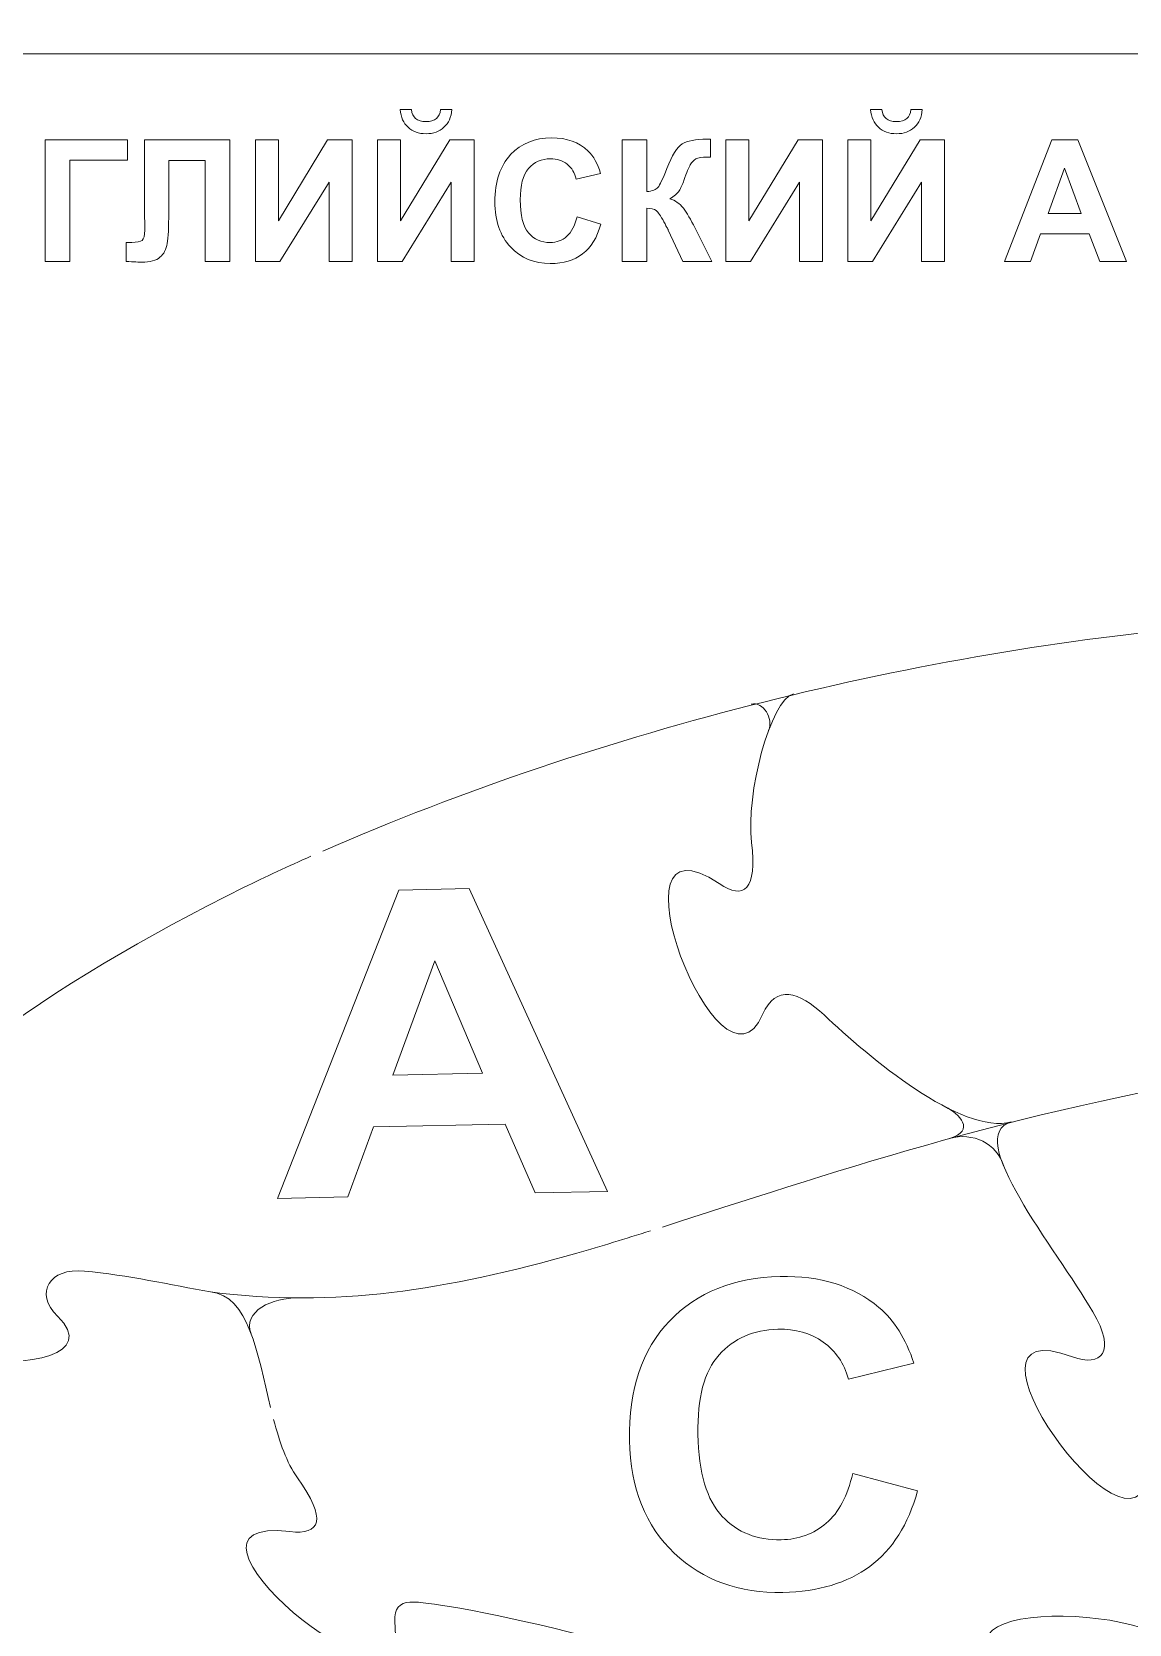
# Model space of a CAD drawing. Header units: millimetres. Extents: x -157 to 146, y -101 to 102.
# Drawn here: x -75.1 to -20.4, y 22.3 to 101.7 of the extents above; entities that cross this region are included whole.
import ezdxf

# ---------------------------------------------------------------- set-up
doc = ezdxf.new("R2010")
doc.units = ezdxf.units.MM
doc.header["$MEASUREMENT"] = 0
doc.layers.add('layer 1', color=7, linetype='Continuous')

msp = doc.modelspace()

# ---------------------------------------------------------------- linework, layer by layer
at = {"layer": 'layer 1', "color": 250, "lineweight": 9}
for points, knots in [([(-145.2239, -89.4805), (-145.2239, -29.4811), (-145.2239, 30.5182), (-145.2239, 90.5176), (-145.2239, 90.5176), (-145.2239, 101.6269), (-146.2814, 100.5684), (-135.1721, 100.5684), (-135.1721, 100.5684), (-45.2325, 100.5684), (44.7071, 100.5684), (134.6468, 100.5684), (134.6468, 100.5684), (145.7984, 100.5684), (144.7761, 101.6701), (144.7761, 90.515), (144.7761, 90.515), (144.7761, 30.5165), (144.7761, -29.482), (144.7761, -89.4805), (144.7761, -89.4805), (144.7761, -100.5424), (145.7711, -99.4316), (134.7144, -99.4316), (134.7144, -99.4316), (44.7296, -99.4316), (-45.2551, -99.4316), (-135.2398, -99.4316), (-135.2398, -99.4316), (-146.2558, -99.4316), (-145.2239, -100.498), (-145.2239, -89.4805)], [0, 0, 0, 0, 0.125, 0.125, 0.125, 0.125, 0.25, 0.25, 0.25, 0.25, 0.375, 0.375, 0.375, 0.375, 0.5, 0.5, 0.5, 0.5, 0.625, 0.625, 0.625, 0.625, 0.75, 0.75, 0.75, 0.75, 0.875, 0.875, 0.875, 0.875, 1, 1, 1, 1]), ([(-37.1446, 68.6696), (-38.302, 68.3868), (-39.5338, 63.6297), (-39.2407, 61.2562), (-39.2407, 61.2562), (-38.9496, 58.8974), (-39.6095, 58.3615), (-40.8535, 59.2016), (-40.8535, 59.2016), (-46.7399, 63.1765), (-40.8127, 47.7432), (-38.6866, 52.6766), (-38.6866, 52.6766), (-38.036, 54.1862), (-36.8608, 53.8153), (-35.6229, 52.651), (-35.6229, 52.651), (-33.4039, 50.5635), (-28.7941, 46.6535), (-26.2743, 47.3192), (-26.2743, 47.3192), (-28.7416, 46.6705), (-24.0841, 41.0125), (-22.2198, 37.8514), (-22.2198, 37.8514), (-21.039, 35.8493), (-21.8088, 35.069), (-23.2352, 35.605), (-23.2352, 35.605), (-29.9847, 38.1413), (-20.2171, 24.5016), (-19.4347, 29.7624), (-19.4347, 29.7624), (-19.1954, 31.3722), (-17.8141, 31.4749), (-16.5839, 30.2407), (-16.5839, 30.2407), (-12.6629, 26.3071), (-2.0189, 18.4974), (0.8826, 19.0468)], [0, 0, 0, 0, 0.1, 0.1, 0.1, 0.1, 0.2, 0.2, 0.2, 0.2, 0.3, 0.3, 0.3, 0.3, 0.4, 0.4, 0.4, 0.4, 0.5, 0.5, 0.5, 0.5, 0.6, 0.6, 0.6, 0.6, 0.7, 0.7, 0.7, 0.7, 0.8, 0.8, 0.8, 0.8, 0.9, 0.9, 0.9, 0.9, 1, 1, 1, 1]), ([(-61.2146, 60.5641), (-62.2824, 60.0881), (-63.5016, 59.5209), (-64.5435, 59.0188), (-64.5435, 59.0188), (-74.3661, 54.1549), (-82.2033, 48.5278), (-86.9774, 42.0992), (-86.9774, 42.0992), (-87.8946, 40.8642), (-90.7366, 40.2354), (-95.1932, 39.25), (-95.1932, 39.25), (-101.6472, 37.8078), (-110.0521, 35.6634), (-117.3476, 30.0507)], [0, 0, 0, 0, 0.25, 0.25, 0.25, 0.25, 0.5, 0.5, 0.5, 0.5, 0.75, 0.75, 0.75, 0.75, 1, 1, 1, 1]), ([(-43.6826, 42.0792), (-35.6208, 44.6366), (-26.7111, 47.7693), (-13.9201, 49.8728), (-13.9201, 49.8728), (-12.6583, 50.072), (-11.9856, 50.1726), (-11.3018, 50.2692), (-11.3018, 50.2692), (-8.7655, 50.6277), (-8.3757, 49.2592), (-9.5739, 48.3578), (-9.5739, 48.3578), (-15.2434, 44.0923), (2.3633, 45.4709), (-2.2181, 48.6366), (-2.2181, 48.6366), (-3.62, 49.6053), (-3.0715, 50.9475), (-1.1386, 51.0614), (-1.1386, 51.0614), (-0.5112, 51.0984), (0.2207, 51.1276), (0.9432, 51.1475)], [0, 0, 0, 0, 0.1666667, 0.1666667, 0.1666667, 0.1666667, 0.3333333, 0.3333333, 0.3333333, 0.3333333, 0.5, 0.5, 0.5, 0.5, 0.6666667, 0.6666667, 0.6666667, 0.6666667, 0.8333333, 0.8333333, 0.8333333, 0.8333333, 1, 1, 1, 1]), ([(-29.5681, 48.0646), (-28.9015, 47.7458), (-28.0321, 46.8675), (-29.3644, 46.4999), (-29.3644, 46.4999), (-28.2129, 46.8153), (-27.0198, 46.2647), (-26.6599, 45.1162)], [0, 0, 0, 0, 0.5, 0.5, 0.5, 0.5, 1, 1, 1, 1]), ([(-66.2212, 38.8419), (-59.9566, 38.0338), (-54.497, 38.9381), (-47.9446, 40.7712), (-47.9446, 40.7712), (-46.7259, 41.1281), (-45.5257, 41.4974), (-44.2809, 41.8899)], [0, 0, 0, 0, 0.5, 0.5, 0.5, 0.5, 1, 1, 1, 1]), ([(-90.3487, 40.3971), (-88.159, 40.8532), (-85.343, 41.2288), (-82.3531, 40.8202), (-82.3531, 40.8202), (-79.8958, 40.4845), (-79.7744, 39.2483), (-81.1249, 38.5573), (-81.1249, 38.5573), (-87.515, 35.2875), (-69.9312, 33.7553), (-73.8354, 37.6246), (-73.8354, 37.6246), (-75.0302, 38.8087), (-74.2363, 40.0509), (-72.5044, 39.885), (-72.5044, 39.885), (-70.3399, 39.6777), (-68.1953, 39.1959), (-66.2211, 38.8419)], [0, 0, 0, 0, 0.2, 0.2, 0.2, 0.2, 0.4, 0.4, 0.4, 0.4, 0.6, 0.6, 0.6, 0.6, 0.8, 0.8, 0.8, 0.8, 1, 1, 1, 1]), ([(-13.6035, 17.3465), (-14.0242, 17.3355), (-14.5485, 17.3355), (-14.9735, 17.3301), (-14.9735, 17.3301), (-16.3052, 17.3269), (-17.0395, 17.3369), (-17.7788, 17.3551), (-17.7788, 17.3551), (-19.8217, 17.4057), (-20.3823, 18.7997), (-18.9919, 19.7897), (-18.9919, 19.7897), (-14.4483, 23.0249), (-32.07, 24.1355), (-26.3503, 19.9566), (-26.3503, 19.9566), (-25.1415, 19.0735), (-25.5034, 17.7585), (-28.2209, 18.0009), (-28.2209, 18.0009), (-39.3634, 18.9952), (-47.7892, 22.1485), (-54.4172, 23.1682), (-54.4172, 23.1682), (-56.2115, 23.4442), (-57.2048, 23.7287), (-57.0054, 22.1153), (-57.0054, 22.1153), (-56.3537, 16.8429), (-69.4766, 27.788), (-62.2551, 26.8924), (-62.2551, 26.8924), (-60.7289, 26.7031), (-60.3888, 27.4949), (-61.8813, 29.5746), (-61.8813, 29.5746), (-62.42, 30.3254), (-62.7736, 31.3634), (-63.0662, 32.4741)], [0, 0, 0, 0, 0.1, 0.1, 0.1, 0.1, 0.2, 0.2, 0.2, 0.2, 0.3, 0.3, 0.3, 0.3, 0.4, 0.4, 0.4, 0.4, 0.5, 0.5, 0.5, 0.5, 0.6, 0.6, 0.6, 0.6, 0.7, 0.7, 0.7, 0.7, 0.8, 0.8, 0.8, 0.8, 0.9, 0.9, 0.9, 0.9, 1, 1, 1, 1])]:
    msp.add_open_spline(points, degree=3, knots=knots, dxfattribs=at)
at = {"layer": 'layer 1', "color": 22, "lineweight": 9}
for points, knots in [([(-54.7465, 97.7919), (-54.7465, 97.7919), (-54.1806, 97.7919), (-54.1806, 97.7919), (-54.1806, 97.7919), (-54.2131, 97.418), (-54.3443, 97.1231), (-54.5743, 96.91), (-54.5743, 96.91), (-54.8057, 96.6955), (-55.1035, 96.5897), (-55.4704, 96.5897), (-55.4704, 96.5897), (-55.8373, 96.5897), (-56.135, 96.6955), (-56.365, 96.91), (-56.365, 96.91), (-56.595, 97.1231), (-56.7263, 97.418), (-56.7601, 97.7919), (-56.7601, 97.7919), (-56.7601, 97.7919), (-56.1929, 97.7919), (-56.1929, 97.7919), (-56.1929, 97.7919), (-56.1745, 97.5958), (-56.1054, 97.449), (-55.9868, 97.3474), (-55.9868, 97.3474), (-55.8683, 97.2472), (-55.6961, 97.1964), (-55.4704, 97.1964), (-55.4704, 97.1964), (-55.2446, 97.1964), (-55.0724, 97.2472), (-54.9539, 97.3474), (-54.9539, 97.3474), (-54.8354, 97.449), (-54.7662, 97.5958), (-54.7465, 97.7919)], [0, 0, 0, 0, 0.1, 0.1, 0.1, 0.1, 0.2, 0.2, 0.2, 0.2, 0.3, 0.3, 0.3, 0.3, 0.4, 0.4, 0.4, 0.4, 0.5, 0.5, 0.5, 0.5, 0.6, 0.6, 0.6, 0.6, 0.7, 0.7, 0.7, 0.7, 0.8, 0.8, 0.8, 0.8, 0.9, 0.9, 0.9, 0.9, 1, 1, 1, 1]), ([(-31.2924, 97.7919), (-31.2924, 97.7919), (-30.7265, 97.7919), (-30.7265, 97.7919), (-30.7265, 97.7919), (-30.759, 97.418), (-30.8902, 97.1231), (-31.1202, 96.91), (-31.1202, 96.91), (-31.3516, 96.6955), (-31.6494, 96.5897), (-32.0163, 96.5897), (-32.0163, 96.5897), (-32.3832, 96.5897), (-32.6809, 96.6955), (-32.9109, 96.91), (-32.9109, 96.91), (-33.1409, 97.1231), (-33.2722, 97.418), (-33.306, 97.7919), (-33.306, 97.7919), (-33.306, 97.7919), (-32.7388, 97.7919), (-32.7388, 97.7919), (-32.7388, 97.7919), (-32.7204, 97.5958), (-32.6513, 97.449), (-32.5327, 97.3474), (-32.5327, 97.3474), (-32.4142, 97.2472), (-32.242, 97.1964), (-32.0163, 97.1964), (-32.0163, 97.1964), (-31.7905, 97.1964), (-31.6183, 97.2472), (-31.4998, 97.3474), (-31.4998, 97.3474), (-31.3813, 97.449), (-31.3121, 97.5958), (-31.2924, 97.7919)], [0, 0, 0, 0, 0.1, 0.1, 0.1, 0.1, 0.2, 0.2, 0.2, 0.2, 0.3, 0.3, 0.3, 0.3, 0.4, 0.4, 0.4, 0.4, 0.5, 0.5, 0.5, 0.5, 0.6, 0.6, 0.6, 0.6, 0.7, 0.7, 0.7, 0.7, 0.8, 0.8, 0.8, 0.8, 0.9, 0.9, 0.9, 0.9, 1, 1, 1, 1]), ([(-74.4597, 96.2834), (-74.4597, 96.2834), (-70.3533, 96.2834), (-70.3533, 96.2834), (-70.3533, 96.2834), (-70.3533, 96.2834), (-70.3533, 95.266), (-70.3533, 95.266), (-70.3533, 95.266), (-70.3533, 95.266), (-73.2348, 95.266), (-73.2348, 95.266), (-73.2348, 95.266), (-73.2348, 95.266), (-73.2348, 90.2227), (-73.2348, 90.2227), (-73.2348, 90.2227), (-73.2348, 90.2227), (-74.4597, 90.2227), (-74.4597, 90.2227), (-74.4597, 90.2227), (-74.4597, 90.2227), (-74.4597, 96.2834), (-74.4597, 96.2834)], [0, 0, 0, 0, 0.1666667, 0.1666667, 0.1666667, 0.1666667, 0.3333333, 0.3333333, 0.3333333, 0.3333333, 0.5, 0.5, 0.5, 0.5, 0.6666667, 0.6666667, 0.6666667, 0.6666667, 0.8333333, 0.8333333, 0.8333333, 0.8333333, 1, 1, 1, 1]), ([(-69.4982, 96.2834), (-69.4982, 96.2834), (-65.2522, 96.2834), (-65.2522, 96.2834), (-65.2522, 96.2834), (-65.2522, 96.2834), (-65.2522, 90.2227), (-65.2522, 90.2227), (-65.2522, 90.2227), (-65.2522, 90.2227), (-66.4756, 90.2227), (-66.4756, 90.2227), (-66.4756, 90.2227), (-66.4756, 90.2227), (-66.4756, 95.2576), (-66.4756, 95.2576), (-66.4756, 95.2576), (-66.4756, 95.2576), (-68.2988, 95.2576), (-68.2988, 95.2576), (-68.2988, 95.2576), (-68.2988, 95.2576), (-68.2988, 92.6696), (-68.2988, 92.6696), (-68.2988, 92.6696), (-68.2988, 91.9287), (-68.3242, 91.4109), (-68.3736, 91.1173), (-68.3736, 91.1173), (-68.423, 90.8238), (-68.5443, 90.5952), (-68.7348, 90.4315), (-68.7348, 90.4315), (-68.9267, 90.2679), (-69.2259, 90.186), (-69.6351, 90.186), (-69.6351, 90.186), (-69.7776, 90.186), (-70.0387, 90.1987), (-70.4155, 90.2269), (-70.4155, 90.2269), (-70.4155, 90.2269), (-70.4155, 91.1738), (-70.4155, 91.1738), (-70.4155, 91.1738), (-70.4155, 91.1738), (-70.1431, 91.1696), (-70.1431, 91.1696), (-70.1431, 91.1696), (-69.8863, 91.1696), (-69.7141, 91.2034), (-69.6266, 91.2726), (-69.6266, 91.2726), (-69.5377, 91.3417), (-69.494, 91.511), (-69.494, 91.782), (-69.494, 91.782), (-69.494, 91.782), (-69.4982, 92.8234), (-69.4982, 92.8234), (-69.4982, 92.8234), (-69.4982, 92.8234), (-69.4982, 96.2834), (-69.4982, 96.2834)], [0, 0, 0, 0, 0.0625, 0.0625, 0.0625, 0.0625, 0.125, 0.125, 0.125, 0.125, 0.1875, 0.1875, 0.1875, 0.1875, 0.25, 0.25, 0.25, 0.25, 0.3125, 0.3125, 0.3125, 0.3125, 0.375, 0.375, 0.375, 0.375, 0.4375, 0.4375, 0.4375, 0.4375, 0.5, 0.5, 0.5, 0.5, 0.5625, 0.5625, 0.5625, 0.5625, 0.625, 0.625, 0.625, 0.625, 0.6875, 0.6875, 0.6875, 0.6875, 0.75, 0.75, 0.75, 0.75, 0.8125, 0.8125, 0.8125, 0.8125, 0.875, 0.875, 0.875, 0.875, 0.9375, 0.9375, 0.9375, 0.9375, 1, 1, 1, 1]), ([(-63.9751, 96.2834), (-63.9751, 96.2834), (-62.8293, 96.2834), (-62.8293, 96.2834), (-62.8293, 96.2834), (-62.8293, 96.2834), (-62.8293, 92.2491), (-62.8293, 92.2491), (-62.8293, 92.2491), (-62.8293, 92.2491), (-60.3739, 96.2834), (-60.3739, 96.2834), (-60.3739, 96.2834), (-60.3739, 96.2834), (-59.1547, 96.2834), (-59.1547, 96.2834), (-59.1547, 96.2834), (-59.1547, 96.2834), (-59.1547, 90.2227), (-59.1547, 90.2227), (-59.1547, 90.2227), (-59.1547, 90.2227), (-60.2992, 90.2227), (-60.2992, 90.2227), (-60.2992, 90.2227), (-60.2992, 90.2227), (-60.2992, 94.1795), (-60.2992, 94.1795), (-60.2992, 94.1795), (-60.2992, 94.1795), (-62.7517, 90.2227), (-62.7517, 90.2227), (-62.7517, 90.2227), (-62.7517, 90.2227), (-63.9751, 90.2227), (-63.9751, 90.2227), (-63.9751, 90.2227), (-63.9751, 90.2227), (-63.9751, 96.2834), (-63.9751, 96.2834)], [0, 0, 0, 0, 0.1, 0.1, 0.1, 0.1, 0.2, 0.2, 0.2, 0.2, 0.3, 0.3, 0.3, 0.3, 0.4, 0.4, 0.4, 0.4, 0.5, 0.5, 0.5, 0.5, 0.6, 0.6, 0.6, 0.6, 0.7, 0.7, 0.7, 0.7, 0.8, 0.8, 0.8, 0.8, 0.9, 0.9, 0.9, 0.9, 1, 1, 1, 1]), ([(-57.889, 96.2834), (-57.889, 96.2834), (-56.7432, 96.2834), (-56.7432, 96.2834), (-56.7432, 96.2834), (-56.7432, 96.2834), (-56.7432, 92.2491), (-56.7432, 92.2491), (-56.7432, 92.2491), (-56.7432, 92.2491), (-54.2878, 96.2834), (-54.2878, 96.2834), (-54.2878, 96.2834), (-54.2878, 96.2834), (-53.0686, 96.2834), (-53.0686, 96.2834), (-53.0686, 96.2834), (-53.0686, 96.2834), (-53.0686, 90.2227), (-53.0686, 90.2227), (-53.0686, 90.2227), (-53.0686, 90.2227), (-54.2131, 90.2227), (-54.2131, 90.2227), (-54.2131, 90.2227), (-54.2131, 90.2227), (-54.2131, 94.1795), (-54.2131, 94.1795), (-54.2131, 94.1795), (-54.2131, 94.1795), (-56.6656, 90.2227), (-56.6656, 90.2227), (-56.6656, 90.2227), (-56.6656, 90.2227), (-57.889, 90.2227), (-57.889, 90.2227), (-57.889, 90.2227), (-57.889, 90.2227), (-57.889, 96.2834), (-57.889, 96.2834)], [0, 0, 0, 0, 0.1, 0.1, 0.1, 0.1, 0.2, 0.2, 0.2, 0.2, 0.3, 0.3, 0.3, 0.3, 0.4, 0.4, 0.4, 0.4, 0.5, 0.5, 0.5, 0.5, 0.6, 0.6, 0.6, 0.6, 0.7, 0.7, 0.7, 0.7, 0.8, 0.8, 0.8, 0.8, 0.9, 0.9, 0.9, 0.9, 1, 1, 1, 1]), ([(-47.9407, 92.4509), (-47.9407, 92.4509), (-46.7554, 92.0755), (-46.7554, 92.0755), (-46.7554, 92.0755), (-46.9374, 91.4137), (-47.2394, 90.9226), (-47.6627, 90.6009), (-47.6627, 90.6009), (-48.0846, 90.2806), (-48.6223, 90.1197), (-49.2728, 90.1197), (-49.2728, 90.1197), (-50.0771, 90.1197), (-50.7389, 90.3949), (-51.2568, 90.9438), (-51.2568, 90.9438), (-51.7747, 91.4941), (-52.0343, 92.2462), (-52.0343, 93.1987), (-52.0343, 93.1987), (-52.0343, 94.2077), (-51.7733, 94.9909), (-51.2526, 95.5497), (-51.2526, 95.5497), (-50.7319, 96.1071), (-50.0475, 96.3865), (-49.198, 96.3865), (-49.198, 96.3865), (-48.4572, 96.3865), (-47.8546, 96.1677), (-47.3918, 95.7289), (-47.3918, 95.7289), (-47.1152, 95.4706), (-46.9092, 95.0981), (-46.7709, 94.6127), (-46.7709, 94.6127), (-46.7709, 94.6127), (-47.983, 94.3234), (-47.983, 94.3234), (-47.983, 94.3234), (-48.0536, 94.6381), (-48.2032, 94.8864), (-48.4318, 95.0685), (-48.4318, 95.0685), (-48.659, 95.2505), (-48.9355, 95.3408), (-49.2601, 95.3408), (-49.2601, 95.3408), (-49.7088, 95.3408), (-50.0743, 95.18), (-50.3537, 94.8568), (-50.3537, 94.8568), (-50.6331, 94.5351), (-50.7728, 94.013), (-50.7728, 93.2905), (-50.7728, 93.2905), (-50.7728, 92.5242), (-50.6359, 91.9781), (-50.3593, 91.6536), (-50.3593, 91.6536), (-50.0842, 91.3276), (-49.7258, 91.1653), (-49.2855, 91.1653), (-49.2855, 91.1653), (-48.9595, 91.1653), (-48.6801, 91.2683), (-48.4459, 91.4758), (-48.4459, 91.4758), (-48.2116, 91.6818), (-48.0437, 92.0078), (-47.9407, 92.4509)], [0, 0, 0, 0, 0.0555556, 0.0555556, 0.0555556, 0.0555556, 0.1111111, 0.1111111, 0.1111111, 0.1111111, 0.1666667, 0.1666667, 0.1666667, 0.1666667, 0.2222222, 0.2222222, 0.2222222, 0.2222222, 0.2777778, 0.2777778, 0.2777778, 0.2777778, 0.3333333, 0.3333333, 0.3333333, 0.3333333, 0.3888889, 0.3888889, 0.3888889, 0.3888889, 0.4444444, 0.4444444, 0.4444444, 0.4444444, 0.5, 0.5, 0.5, 0.5, 0.5555556, 0.5555556, 0.5555556, 0.5555556, 0.6111111, 0.6111111, 0.6111111, 0.6111111, 0.6666667, 0.6666667, 0.6666667, 0.6666667, 0.7222222, 0.7222222, 0.7222222, 0.7222222, 0.7777778, 0.7777778, 0.7777778, 0.7777778, 0.8333333, 0.8333333, 0.8333333, 0.8333333, 0.8888889, 0.8888889, 0.8888889, 0.8888889, 0.9444444, 0.9444444, 0.9444444, 0.9444444, 1, 1, 1, 1]), ([(-45.6843, 96.2834), (-45.6843, 96.2834), (-44.4608, 96.2834), (-44.4608, 96.2834), (-44.4608, 96.2834), (-44.4608, 96.2834), (-44.4608, 93.7039), (-44.4608, 93.7039), (-44.4608, 93.7039), (-44.1871, 93.7307), (-44.0022, 93.8013), (-43.9063, 93.9142), (-43.9063, 93.9142), (-43.8103, 94.0271), (-43.6607, 94.3417), (-43.4604, 94.8568), (-43.4604, 94.8568), (-43.2064, 95.513), (-42.951, 95.9208), (-42.6955, 96.0802), (-42.6955, 96.0802), (-42.4415, 96.2411), (-42.0323, 96.3201), (-41.4679, 96.3201), (-41.4679, 96.3201), (-41.4396, 96.3201), (-41.3804, 96.3215), (-41.2901, 96.3244), (-41.2901, 96.3244), (-41.2901, 96.3244), (-41.2901, 95.4198), (-41.2901, 95.4198), (-41.2901, 95.4198), (-41.2901, 95.4198), (-41.4636, 95.4241), (-41.4636, 95.4241), (-41.4636, 95.4241), (-41.7134, 95.4241), (-41.8968, 95.393), (-42.0126, 95.3309), (-42.0126, 95.3309), (-42.1283, 95.2689), (-42.2228, 95.1743), (-42.2934, 95.0473), (-42.2934, 95.0473), (-42.3653, 94.9203), (-42.4712, 94.6607), (-42.6123, 94.2655), (-42.6123, 94.2655), (-42.6871, 94.0567), (-42.7675, 93.8817), (-42.8536, 93.7406), (-42.8536, 93.7406), (-42.9411, 93.6009), (-43.0949, 93.4683), (-43.315, 93.3441), (-43.315, 93.3441), (-43.0427, 93.2665), (-42.8169, 93.1113), (-42.6391, 92.877), (-42.6391, 92.877), (-42.4613, 92.6428), (-42.2666, 92.3112), (-42.0549, 91.885), (-42.0549, 91.885), (-42.0549, 91.885), (-41.228, 90.2227), (-41.228, 90.2227), (-41.228, 90.2227), (-41.228, 90.2227), (-42.6659, 90.2227), (-42.6659, 90.2227), (-42.6659, 90.2227), (-42.6659, 90.2227), (-43.3898, 91.789), (-43.3898, 91.789), (-43.3898, 91.789), (-43.4011, 91.8116), (-43.4237, 91.854), (-43.4604, 91.9175), (-43.4604, 91.9175), (-43.4731, 91.94), (-43.5253, 92.0346), (-43.6128, 92.2025), (-43.6128, 92.2025), (-43.7694, 92.5002), (-43.8992, 92.6865), (-43.9994, 92.7613), (-43.9994, 92.7613), (-44.0996, 92.8361), (-44.2534, 92.8742), (-44.4608, 92.877), (-44.4608, 92.877), (-44.4608, 92.877), (-44.4608, 90.2227), (-44.4608, 90.2227), (-44.4608, 90.2227), (-44.4608, 90.2227), (-45.6843, 90.2227), (-45.6843, 90.2227), (-45.6843, 90.2227), (-45.6843, 90.2227), (-45.6843, 96.2834), (-45.6843, 96.2834)], [0, 0, 0, 0, 0.0384615, 0.0384615, 0.0384615, 0.0384615, 0.0769231, 0.0769231, 0.0769231, 0.0769231, 0.1153846, 0.1153846, 0.1153846, 0.1153846, 0.1538462, 0.1538462, 0.1538462, 0.1538462, 0.1923077, 0.1923077, 0.1923077, 0.1923077, 0.2307692, 0.2307692, 0.2307692, 0.2307692, 0.2692308, 0.2692308, 0.2692308, 0.2692308, 0.3076923, 0.3076923, 0.3076923, 0.3076923, 0.3461538, 0.3461538, 0.3461538, 0.3461538, 0.3846154, 0.3846154, 0.3846154, 0.3846154, 0.4230769, 0.4230769, 0.4230769, 0.4230769, 0.4615385, 0.4615385, 0.4615385, 0.4615385, 0.5, 0.5, 0.5, 0.5, 0.5384615, 0.5384615, 0.5384615, 0.5384615, 0.5769231, 0.5769231, 0.5769231, 0.5769231, 0.6153846, 0.6153846, 0.6153846, 0.6153846, 0.6538462, 0.6538462, 0.6538462, 0.6538462, 0.6923077, 0.6923077, 0.6923077, 0.6923077, 0.7307692, 0.7307692, 0.7307692, 0.7307692, 0.7692308, 0.7692308, 0.7692308, 0.7692308, 0.8076923, 0.8076923, 0.8076923, 0.8076923, 0.8461538, 0.8461538, 0.8461538, 0.8461538, 0.8846154, 0.8846154, 0.8846154, 0.8846154, 0.9230769, 0.9230769, 0.9230769, 0.9230769, 0.9615385, 0.9615385, 0.9615385, 0.9615385, 1, 1, 1, 1]), ([(-40.521, 96.2834), (-40.521, 96.2834), (-39.3752, 96.2834), (-39.3752, 96.2834), (-39.3752, 96.2834), (-39.3752, 96.2834), (-39.3752, 92.2491), (-39.3752, 92.2491), (-39.3752, 92.2491), (-39.3752, 92.2491), (-36.9198, 96.2834), (-36.9198, 96.2834), (-36.9198, 96.2834), (-36.9198, 96.2834), (-35.7006, 96.2834), (-35.7006, 96.2834), (-35.7006, 96.2834), (-35.7006, 96.2834), (-35.7006, 90.2227), (-35.7006, 90.2227), (-35.7006, 90.2227), (-35.7006, 90.2227), (-36.8451, 90.2227), (-36.8451, 90.2227), (-36.8451, 90.2227), (-36.8451, 90.2227), (-36.8451, 94.1795), (-36.8451, 94.1795), (-36.8451, 94.1795), (-36.8451, 94.1795), (-39.2976, 90.2227), (-39.2976, 90.2227), (-39.2976, 90.2227), (-39.2976, 90.2227), (-40.521, 90.2227), (-40.521, 90.2227), (-40.521, 90.2227), (-40.521, 90.2227), (-40.521, 96.2834), (-40.521, 96.2834)], [0, 0, 0, 0, 0.1, 0.1, 0.1, 0.1, 0.2, 0.2, 0.2, 0.2, 0.3, 0.3, 0.3, 0.3, 0.4, 0.4, 0.4, 0.4, 0.5, 0.5, 0.5, 0.5, 0.6, 0.6, 0.6, 0.6, 0.7, 0.7, 0.7, 0.7, 0.8, 0.8, 0.8, 0.8, 0.9, 0.9, 0.9, 0.9, 1, 1, 1, 1]), ([(-34.4349, 96.2834), (-34.4349, 96.2834), (-33.2891, 96.2834), (-33.2891, 96.2834), (-33.2891, 96.2834), (-33.2891, 96.2834), (-33.2891, 92.2491), (-33.2891, 92.2491), (-33.2891, 92.2491), (-33.2891, 92.2491), (-30.8337, 96.2834), (-30.8337, 96.2834), (-30.8337, 96.2834), (-30.8337, 96.2834), (-29.6145, 96.2834), (-29.6145, 96.2834), (-29.6145, 96.2834), (-29.6145, 96.2834), (-29.6145, 90.2227), (-29.6145, 90.2227), (-29.6145, 90.2227), (-29.6145, 90.2227), (-30.759, 90.2227), (-30.759, 90.2227), (-30.759, 90.2227), (-30.759, 90.2227), (-30.759, 94.1795), (-30.759, 94.1795), (-30.759, 94.1795), (-30.759, 94.1795), (-33.2115, 90.2227), (-33.2115, 90.2227), (-33.2115, 90.2227), (-33.2115, 90.2227), (-34.4349, 90.2227), (-34.4349, 90.2227), (-34.4349, 90.2227), (-34.4349, 90.2227), (-34.4349, 96.2834), (-34.4349, 96.2834)], [0, 0, 0, 0, 0.1, 0.1, 0.1, 0.1, 0.2, 0.2, 0.2, 0.2, 0.3, 0.3, 0.3, 0.3, 0.4, 0.4, 0.4, 0.4, 0.5, 0.5, 0.5, 0.5, 0.6, 0.6, 0.6, 0.6, 0.7, 0.7, 0.7, 0.7, 0.8, 0.8, 0.8, 0.8, 0.9, 0.9, 0.9, 0.9, 1, 1, 1, 1]), ([(-20.5468, 90.2227), (-20.5468, 90.2227), (-21.8789, 90.2227), (-21.8789, 90.2227), (-21.8789, 90.2227), (-21.8789, 90.2227), (-22.4081, 91.5999), (-22.4081, 91.5999), (-22.4081, 91.5999), (-22.4081, 91.5999), (-24.8309, 91.5999), (-24.8309, 91.5999), (-24.8309, 91.5999), (-24.8309, 91.5999), (-25.3305, 90.2227), (-25.3305, 90.2227), (-25.3305, 90.2227), (-25.3305, 90.2227), (-26.6287, 90.2227), (-26.6287, 90.2227), (-26.6287, 90.2227), (-26.6287, 90.2227), (-24.2679, 96.2834), (-24.2679, 96.2834), (-24.2679, 96.2834), (-24.2679, 96.2834), (-22.9739, 96.2834), (-22.9739, 96.2834), (-22.9739, 96.2834), (-22.9739, 96.2834), (-20.5468, 90.2227), (-20.5468, 90.2227)], [0, 0, 0, 0, 0.125, 0.125, 0.125, 0.125, 0.25, 0.25, 0.25, 0.25, 0.375, 0.375, 0.375, 0.375, 0.5, 0.5, 0.5, 0.5, 0.625, 0.625, 0.625, 0.625, 0.75, 0.75, 0.75, 0.75, 0.875, 0.875, 0.875, 0.875, 1, 1, 1, 1]), ([(-22.8003, 92.6202), (-22.8003, 92.6202), (-23.6357, 94.8695), (-23.6357, 94.8695), (-23.6357, 94.8695), (-23.6357, 94.8695), (-24.4542, 92.6202), (-24.4542, 92.6202), (-24.4542, 92.6202), (-24.4542, 92.6202), (-22.8003, 92.6202), (-22.8003, 92.6202)], [0, 0, 0, 0, 0.3333333, 0.3333333, 0.3333333, 0.3333333, 0.6666667, 0.6666667, 0.6666667, 0.6666667, 1, 1, 1, 1]), ([(-46.4149, 43.856), (-46.4149, 43.856), (-50.0219, 43.7796), (-50.0219, 43.7796), (-50.0219, 43.7796), (-50.0219, 43.7796), (-51.5298, 47.2108), (-51.5298, 47.2108), (-51.5298, 47.2108), (-51.5298, 47.2108), (-58.0903, 47.0718), (-58.0903, 47.0718), (-58.0903, 47.0718), (-58.0903, 47.0718), (-59.3678, 43.5816), (-59.3678, 43.5816), (-59.3678, 43.5816), (-59.3678, 43.5816), (-62.883, 43.5071), (-62.883, 43.5071), (-62.883, 43.5071), (-62.883, 43.5071), (-56.8211, 58.8756), (-56.8211, 58.8756), (-56.8211, 58.8756), (-56.8211, 58.8756), (-53.3173, 58.9498), (-53.3173, 58.9498), (-53.3173, 58.9498), (-53.3173, 58.9498), (-46.4149, 43.856), (-46.4149, 43.856)], [0, 0, 0, 0, 0.125, 0.125, 0.125, 0.125, 0.25, 0.25, 0.25, 0.25, 0.375, 0.375, 0.375, 0.375, 0.5, 0.5, 0.5, 0.5, 0.625, 0.625, 0.625, 0.625, 0.75, 0.75, 0.75, 0.75, 0.875, 0.875, 0.875, 0.875, 1, 1, 1, 1]), ([(-52.6476, 49.7525), (-52.6476, 49.7525), (-55.0322, 55.3581), (-55.0322, 55.3581), (-55.0322, 55.3581), (-55.0322, 55.3581), (-57.1257, 49.6577), (-57.1257, 49.6577), (-57.1257, 49.6577), (-57.1257, 49.6577), (-52.6476, 49.7525), (-52.6476, 49.7525)], [0, 0, 0, 0, 0.3333333, 0.3333333, 0.3333333, 0.3333333, 0.6666667, 0.6666667, 0.6666667, 0.6666667, 1, 1, 1, 1]), ([(-34.1963, 29.793), (-34.1963, 29.793), (-30.9662, 28.9176), (-30.9662, 28.9176), (-30.9662, 28.9176), (-31.423, 27.2438), (-32.2139, 25.9922), (-33.3426, 25.1592), (-33.3426, 25.1592), (-34.4676, 24.3299), (-35.9146, 23.8948), (-37.676, 23.8575), (-37.676, 23.8575), (-39.854, 23.8113), (-41.661, 24.465), (-43.0931, 25.815), (-43.0931, 25.815), (-44.5255, 27.1684), (-45.2695, 29.0439), (-45.3214, 31.438), (-45.3214, 31.438), (-45.3764, 33.9739), (-44.7123, 35.9573), (-43.3329, 37.3917), (-43.3329, 37.3917), (-41.9533, 38.8224), (-40.1154, 39.564), (-37.8152, 39.6127), (-37.8152, 39.6127), (-35.8093, 39.6552), (-34.1659, 39.14), (-32.8887, 38.0635), (-32.8887, 38.0635), (-32.1257, 37.4303), (-31.5475, 36.5059), (-31.1466, 35.2937), (-31.1466, 35.2937), (-31.1466, 35.2937), (-34.413, 34.4971), (-34.413, 34.4971), (-34.413, 34.4971), (-34.6212, 35.284), (-35.0397, 35.8996), (-35.6686, 36.344), (-35.6686, 36.344), (-36.2937, 36.7885), (-37.0476, 36.9996), (-37.9264, 36.981), (-37.9264, 36.981), (-39.1414, 36.9552), (-40.1222, 36.53), (-40.8611, 35.7017), (-40.8611, 35.7017), (-41.6001, 34.8771), (-41.9499, 33.5568), (-41.9105, 31.7409), (-41.9105, 31.7409), (-41.8687, 29.815), (-41.4684, 28.4503), (-40.7018, 27.6504), (-40.7018, 27.6504), (-39.9389, 26.8469), (-38.9596, 26.4596), (-37.7674, 26.4848), (-37.7674, 26.4848), (-36.8849, 26.5035), (-36.1339, 26.7785), (-35.511, 27.3133), (-35.511, 27.3133), (-34.8879, 27.8445), (-34.451, 28.6735), (-34.1963, 29.793)], [0, 0, 0, 0, 0.0555556, 0.0555556, 0.0555556, 0.0555556, 0.1111111, 0.1111111, 0.1111111, 0.1111111, 0.1666667, 0.1666667, 0.1666667, 0.1666667, 0.2222222, 0.2222222, 0.2222222, 0.2222222, 0.2777778, 0.2777778, 0.2777778, 0.2777778, 0.3333333, 0.3333333, 0.3333333, 0.3333333, 0.3888889, 0.3888889, 0.3888889, 0.3888889, 0.4444444, 0.4444444, 0.4444444, 0.4444444, 0.5, 0.5, 0.5, 0.5, 0.5555556, 0.5555556, 0.5555556, 0.5555556, 0.6111111, 0.6111111, 0.6111111, 0.6111111, 0.6666667, 0.6666667, 0.6666667, 0.6666667, 0.7222222, 0.7222222, 0.7222222, 0.7222222, 0.7777778, 0.7777778, 0.7777778, 0.7777778, 0.8333333, 0.8333333, 0.8333333, 0.8333333, 0.8888889, 0.8888889, 0.8888889, 0.8888889, 0.9444444, 0.9444444, 0.9444444, 0.9444444, 1, 1, 1, 1])]:
    msp.add_open_spline(points, degree=3, knots=knots, dxfattribs=at)
at = {"layer": 'layer 1', "color": 250, "lineweight": 9}
for points in [[(-16.4034, 72.0431), (-30.6192, 70.8143), (-46.6999, 66.9125), (-60.6146, 60.8232)], [(-39.2542, 68.1467), (-38.6588, 68.2968), (-38.1245, 67.4381), (-38.3931, 66.8272)], [(-63.2177, 33.0741), (-63.877, 35.7787), (-64.3062, 38.6703), (-66.2211, 38.8419)], [(-61.8348, 38.5423), (-63.113, 38.5743), (-64.6398, 37.8832), (-64.1889, 36.7493)]]:
    msp.add_open_spline(points, degree=3, dxfattribs=at)

doc.saveas('drawing.dxf')
